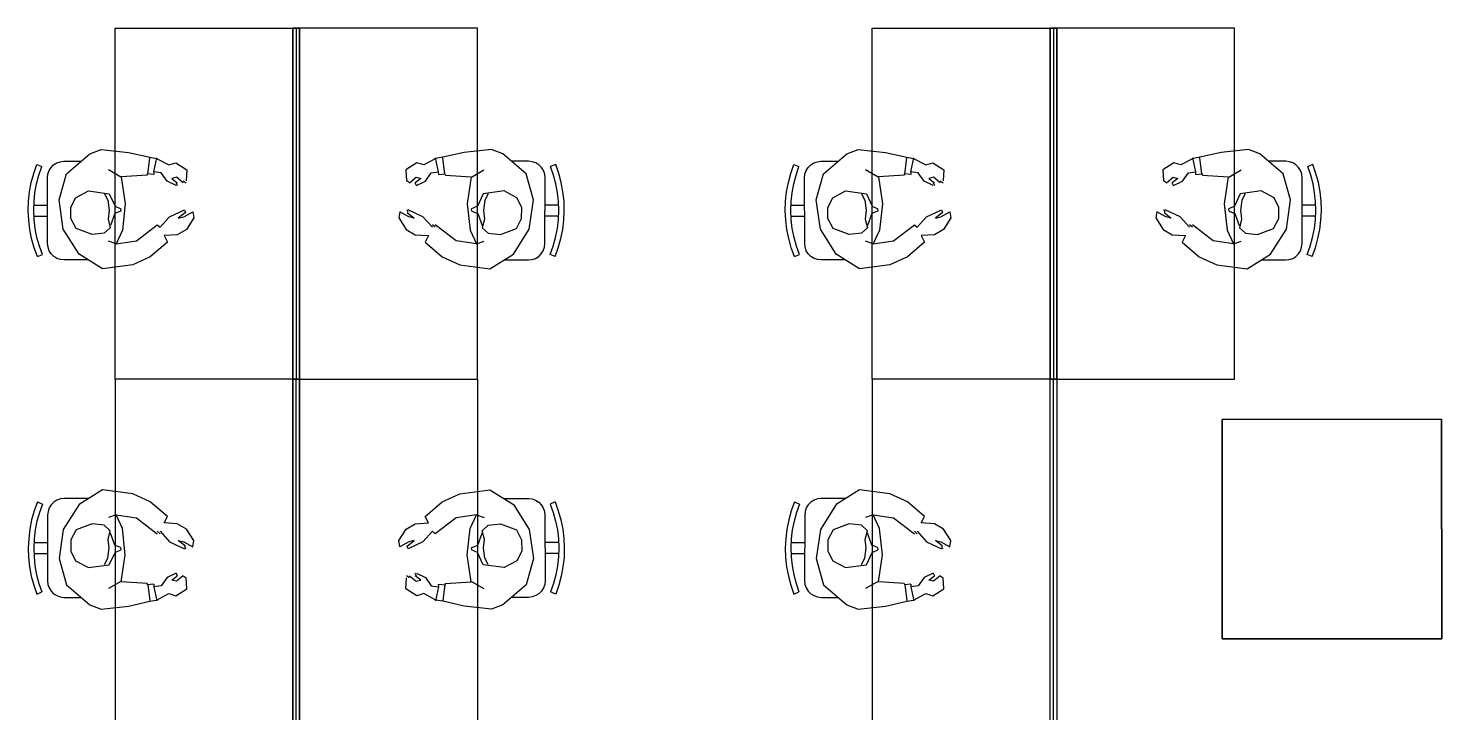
# Model space of a CAD drawing. Extents: x 0 to 23.4, y 0 to 16.5.
# Drawn here: x 2.193 to 3.883, y 9.748 to 10.566 of the extents above; entities that cross this region are included whole.
import ezdxf

# ---------------------------------------------------------------- set-up
doc = ezdxf.new("R2010")
doc.units = 0
doc.layers.get('0').update_dxf_attribs({"linetype": 'CONTINUOUS'})

msp = doc.modelspace()

# ---------------------------------------------------------------- linework, layer by layer
at = {"color": 0}
for points in [[(2.29715, 10.1465), (2.29715, 10.5664)], [(2.29715, 10.5664), (2.51367, 10.5664)], [(2.73019, 10.5664), (2.51367, 10.5664)], [(2.51367, 10.5664), (2.51367, 10.1465)], [(2.51367, 10.5664), (2.51367, 10.1465)], [(2.73019, 10.1465), (2.73019, 10.5664)], [(3.20215, 10.1465), (3.20215, 10.5664)], [(3.20215, 10.5664), (3.41868, 10.5664)], [(3.63519, 10.5664), (3.41868, 10.5664)], [(3.41868, 10.5664), (3.41868, 10.1465)], [(3.41868, 10.5664), (3.41868, 10.1465)], [(3.63519, 10.1465), (3.63519, 10.5664)], [(2.23893, 10.3923), (2.26687, 10.4162)], [(2.26687, 10.4162), (2.28049, 10.4215)], [(2.28049, 10.4215), (2.31321, 10.4179)], [(2.31321, 10.4179), (2.33843, 10.412)], [(2.33615, 10.3918), (2.33854, 10.4115)], [(2.33843, 10.412), (2.34668, 10.4107)], [(2.34347, 10.3946), (2.34706, 10.4113)], [(2.34668, 10.4107), (2.36122, 10.4029)], [(2.68067, 10.4107), (2.66612, 10.4029)], [(2.68386, 10.3946), (2.68028, 10.4113)], [(2.68896, 10.412), (2.68067, 10.4107)], [(2.69119, 10.3918), (2.68881, 10.4115)], [(2.71419, 10.4179), (2.68896, 10.412)], [(2.74685, 10.4215), (2.71419, 10.4179)], [(2.76047, 10.4162), (2.74685, 10.4215)], [(2.78842, 10.3923), (2.76047, 10.4162)], [(3.14393, 10.3923), (3.17188, 10.4162)], [(3.17188, 10.4162), (3.18549, 10.4215)], [(3.18549, 10.4215), (3.21815, 10.4179)], [(3.21815, 10.4179), (3.24337, 10.412)], [(3.24115, 10.3918), (3.24354, 10.4115)], [(3.24337, 10.412), (3.25168, 10.4107)], [(3.24849, 10.3946), (3.25206, 10.4113)], [(3.25168, 10.4107), (3.26622, 10.4029)], [(3.58567, 10.4107), (3.57113, 10.4029)], [(3.58886, 10.3946), (3.58529, 10.4113)], [(3.59392, 10.412), (3.58567, 10.4107)], [(3.59619, 10.3918), (3.59381, 10.4115)], [(3.61919, 10.4179), (3.59392, 10.412)], [(3.65186, 10.4215), (3.61919, 10.4179)], [(3.66547, 10.4162), (3.65186, 10.4215)], [(3.69342, 10.3923), (3.66547, 10.4162)], [(2.20426, 10.2932), (2.20042, 10.3038), (2.19737, 10.3147), (2.19515, 10.3257), (2.19379, 10.3369), (2.19331, 10.3482), (2.19362, 10.3595), (2.19482, 10.3707), (2.19689, 10.3818), (2.19982, 10.3927), (2.2035, 10.4034)], [(2.21035, 10.2957), (2.20665, 10.3058), (2.20372, 10.3162), (2.20167, 10.3268), (2.20031, 10.3375), (2.19982, 10.3482), (2.20019, 10.359), (2.20133, 10.3697), (2.20329, 10.3803), (2.20606, 10.3907), (2.20958, 10.4009)], [(2.2035, 10.4034), (2.20958, 10.4009)], [(2.21625, 10.3876), (2.21674, 10.3919), (2.21821, 10.3961), (2.22054, 10.3998), (2.22364, 10.403), (2.22738, 10.4053), (2.23156, 10.4068), (2.23589, 10.4073)], [(2.23025, 10.361), (2.23893, 10.3923)], [(2.23589, 10.4073), (2.25651, 10.4073)], [(2.3041, 10.3881), (2.28928, 10.3969)], [(2.33539, 10.3922), (2.33556, 10.3906)], [(2.34321, 10.3913), (2.33556, 10.3922)], [(2.34321, 10.3946), (2.34347, 10.3913)], [(2.35226, 10.3934), (2.34347, 10.3946)], [(2.35938, 10.3834), (2.35226, 10.3934)], [(2.36122, 10.4029), (2.36968, 10.4054)], [(2.36968, 10.4054), (2.38271, 10.3972)], [(2.38271, 10.3972), (2.38206, 10.3838)], [(2.65771, 10.4054), (2.64469, 10.3972)], [(2.64469, 10.3972), (2.64529, 10.3838)], [(2.66612, 10.4029), (2.65771, 10.4054)], [(2.66803, 10.3834), (2.67507, 10.3934)], [(2.67507, 10.3934), (2.68386, 10.3946)], [(2.68419, 10.3913), (2.68386, 10.3946)], [(2.68419, 10.3913), (2.69179, 10.3922)], [(2.69194, 10.3906), (2.69179, 10.3922)], [(2.72325, 10.3881), (2.73807, 10.3969)], [(2.79144, 10.4073), (2.77083, 10.4073)], [(2.7971, 10.361), (2.78842, 10.3923)], [(2.81108, 10.3876), (2.8106, 10.3919), (2.80914, 10.3961), (2.80681, 10.3998), (2.80371, 10.403), (2.79997, 10.4053), (2.79585, 10.4068), (2.79144, 10.4073)], [(2.817, 10.2957), (2.82069, 10.3058), (2.82362, 10.3162), (2.82574, 10.3268), (2.82704, 10.3375), (2.82753, 10.3482), (2.82721, 10.359), (2.82601, 10.3697), (2.82406, 10.3803), (2.82129, 10.3907), (2.81776, 10.4009)], [(2.82383, 10.4034), (2.81776, 10.4009)], [(2.82308, 10.2932), (2.82693, 10.3038), (2.82997, 10.3147), (2.83219, 10.3257), (2.83356, 10.3369), (2.8341, 10.3482), (2.83371, 10.3595), (2.83251, 10.3707), (2.83046, 10.3818), (2.82758, 10.3927), (2.82383, 10.4034)], [(3.10926, 10.2932), (3.10542, 10.3038), (3.10238, 10.3147), (3.10015, 10.3257), (3.09879, 10.3369), (3.09825, 10.3482), (3.09864, 10.3595), (3.09982, 10.3707), (3.10189, 10.3818), (3.10476, 10.3927), (3.10851, 10.4034)], [(3.11535, 10.2957), (3.11165, 10.3058), (3.10872, 10.3162), (3.10661, 10.3268), (3.10531, 10.3375), (3.10482, 10.3482), (3.10514, 10.359), (3.10633, 10.3697), (3.10829, 10.3803), (3.11106, 10.3907), (3.11458, 10.4009)], [(3.10851, 10.4034), (3.11458, 10.4009)], [(3.12125, 10.3876), (3.12175, 10.3919), (3.12321, 10.3961), (3.12554, 10.3998), (3.12864, 10.403), (3.13238, 10.4053), (3.13656, 10.4068), (3.1409, 10.4073)], [(3.13525, 10.361), (3.14393, 10.3923)], [(3.1409, 10.4073), (3.16151, 10.4073)], [(3.2091, 10.3881), (3.19428, 10.3969)], [(3.2404, 10.3922), (3.24056, 10.3906)], [(3.24815, 10.3913), (3.24056, 10.3922)], [(3.24815, 10.3946), (3.24849, 10.3913)], [(3.25726, 10.3934), (3.24849, 10.3946)], [(3.26432, 10.3834), (3.25726, 10.3934)], [(3.26622, 10.4029), (3.27462, 10.4054)], [(3.27462, 10.4054), (3.28765, 10.3972)], [(3.28765, 10.3972), (3.28706, 10.3838)], [(3.56272, 10.4054), (3.54964, 10.3972)], [(3.54964, 10.3972), (3.55029, 10.3838)], [(3.57113, 10.4029), (3.56272, 10.4054)], [(3.57303, 10.3834), (3.58008, 10.3934)], [(3.58008, 10.3934), (3.58886, 10.3946)], [(3.58914, 10.3913), (3.58886, 10.3946)], [(3.58914, 10.3913), (3.59679, 10.3922)], [(3.59694, 10.3906), (3.59679, 10.3922)], [(3.62825, 10.3881), (3.64307, 10.3969)], [(3.69646, 10.4073), (3.67583, 10.4073)], [(3.7021, 10.361), (3.69342, 10.3923)], [(3.7161, 10.3876), (3.7156, 10.3919), (3.71414, 10.3961), (3.71181, 10.3998), (3.70871, 10.403), (3.70497, 10.4053), (3.70079, 10.4068), (3.69646, 10.4073)], [(3.722, 10.2957), (3.72569, 10.3058), (3.72863, 10.3162), (3.73074, 10.3268), (3.73204, 10.3375), (3.73253, 10.3482), (3.73215, 10.359), (3.73101, 10.3697), (3.72906, 10.3803), (3.72629, 10.3907), (3.72276, 10.4009)], [(3.72885, 10.4034), (3.72276, 10.4009)], [(3.72808, 10.2932), (3.73193, 10.3038), (3.73497, 10.3147), (3.73719, 10.3257), (3.73856, 10.3369), (3.7391, 10.3482), (3.73872, 10.3595), (3.73753, 10.3707), (3.73546, 10.3818), (3.73253, 10.3927), (3.72885, 10.4034)], [(2.21642, 10.3088), (2.21625, 10.3876)], [(2.33539, 10.3906), (2.30453, 10.3888)], [(2.30453, 10.3888), (2.30931, 10.3564)], [(2.37007, 10.3784), (2.35938, 10.3834)], [(2.3705, 10.3881), (2.3649, 10.3868)], [(2.3649, 10.3868), (2.37147, 10.3814)], [(2.37007, 10.3814), (2.37147, 10.3784)], [(2.37836, 10.3814), (2.3705, 10.3881)], [(2.37836, 10.3838), (2.38206, 10.3814)], [(2.64899, 10.3814), (2.64529, 10.3838)], [(2.64899, 10.3814), (2.6569, 10.3881)], [(2.66243, 10.3868), (2.65588, 10.3814)], [(2.65733, 10.3784), (2.65588, 10.3814)], [(2.6569, 10.3881), (2.66243, 10.3868)], [(2.65733, 10.3784), (2.66803, 10.3834)], [(2.69194, 10.3906), (2.72287, 10.3888)], [(2.72287, 10.3888), (2.71804, 10.3564)], [(2.81093, 10.3088), (2.81108, 10.3876)], [(3.12142, 10.3088), (3.12125, 10.3876)], [(3.2404, 10.3906), (3.20947, 10.3888)], [(3.20947, 10.3888), (3.21431, 10.3564)], [(3.27507, 10.3784), (3.26432, 10.3834)], [(3.27544, 10.3881), (3.26992, 10.3868)], [(3.26992, 10.3868), (3.27647, 10.3814)], [(3.27507, 10.3814), (3.27647, 10.3784)], [(3.28336, 10.3814), (3.27544, 10.3881)], [(3.28336, 10.3838), (3.28706, 10.3814)], [(3.55399, 10.3814), (3.55029, 10.3838)], [(3.55399, 10.3814), (3.5619, 10.3881)], [(3.56743, 10.3868), (3.56087, 10.3814)], [(3.56228, 10.3784), (3.56087, 10.3814)], [(3.5619, 10.3881), (3.56743, 10.3868)], [(3.56228, 10.3784), (3.57303, 10.3834)], [(3.59694, 10.3906), (3.62782, 10.3888)], [(3.62782, 10.3888), (3.62304, 10.3564)], [(3.71593, 10.3088), (3.7161, 10.3876)], [(2.23514, 10.326), (2.23025, 10.361)], [(2.24419, 10.3521), (2.24989, 10.3635)], [(2.24989, 10.3635), (2.2654, 10.3718)], [(2.2654, 10.3718), (2.29021, 10.3682)], [(2.28429, 10.3682), (2.28825, 10.3606)], [(2.28825, 10.3606), (2.28999, 10.3482)], [(2.29021, 10.3682), (2.29699, 10.3536)], [(2.73714, 10.3682), (2.73036, 10.3536)], [(2.76199, 10.3718), (2.73714, 10.3682)], [(2.7391, 10.3606), (2.73736, 10.3482)], [(2.74311, 10.3682), (2.7391, 10.3606)], [(2.77746, 10.3635), (2.76199, 10.3718)], [(2.78315, 10.3521), (2.77746, 10.3635)], [(2.79221, 10.326), (2.7971, 10.361)], [(3.14014, 10.326), (3.13525, 10.361)], [(3.14919, 10.3521), (3.15489, 10.3635)], [(3.15489, 10.3635), (3.17036, 10.3718)], [(3.17036, 10.3718), (3.19521, 10.3682)], [(3.18924, 10.3682), (3.19325, 10.3606)], [(3.19325, 10.3606), (3.19499, 10.3482)], [(3.19521, 10.3682), (3.20199, 10.3536)], [(3.64214, 10.3682), (3.63536, 10.3536)], [(3.66699, 10.3718), (3.64214, 10.3682)], [(3.6441, 10.3606), (3.64236, 10.3482)], [(3.64811, 10.3682), (3.6441, 10.3606)], [(3.68246, 10.3635), (3.66699, 10.3718)], [(3.68815, 10.3521), (3.68246, 10.3635)], [(3.69721, 10.326), (3.7021, 10.361)], [(2.19982, 10.3548), (2.21636, 10.3548)], [(2.19988, 10.3416), (2.21636, 10.3417)], [(2.24425, 10.3387), (2.24419, 10.3521)], [(2.28999, 10.3482), (2.28868, 10.338)], [(2.29665, 10.3449), (2.29156, 10.3306)], [(2.30365, 10.3475), (2.29665, 10.3449)], [(2.29699, 10.3536), (2.30404, 10.3504)], [(2.30365, 10.3504), (2.30404, 10.3475)], [(2.30931, 10.3564), (2.30599, 10.3249)], [(2.35086, 10.3283), (2.36225, 10.341)], [(2.36225, 10.341), (2.37993, 10.3493)], [(2.38124, 10.346), (2.37267, 10.3392)], [(2.37267, 10.3392), (2.37929, 10.3407)], [(2.37929, 10.3407), (2.39003, 10.3469)], [(2.37993, 10.3493), (2.38124, 10.346)], [(2.39003, 10.3469), (2.39128, 10.3395)], [(2.63732, 10.3469), (2.63612, 10.3395)], [(2.64806, 10.3407), (2.63732, 10.3469)], [(2.6474, 10.346), (2.64611, 10.3493)], [(2.64611, 10.346), (2.65468, 10.3392)], [(2.66515, 10.341), (2.6474, 10.3493)], [(2.65468, 10.3392), (2.64806, 10.3407)], [(2.67654, 10.3283), (2.66515, 10.341)], [(2.71804, 10.3564), (2.72136, 10.3249)], [(2.73036, 10.3536), (2.72331, 10.3504)], [(2.72368, 10.3475), (2.72331, 10.3504)], [(2.72368, 10.3475), (2.73074, 10.3449)], [(2.73074, 10.3449), (2.73579, 10.3306)], [(2.73736, 10.3482), (2.73867, 10.338)], [(2.7831, 10.3387), (2.78315, 10.3521)], [(2.82753, 10.3416), (2.81099, 10.3417)], [(2.82753, 10.3548), (2.81104, 10.3548)], [(3.10482, 10.3548), (3.12131, 10.3548)], [(3.10487, 10.3416), (3.12136, 10.3417)], [(3.14925, 10.3387), (3.14919, 10.3521)], [(3.19499, 10.3482), (3.19368, 10.338)], [(3.20167, 10.3449), (3.19656, 10.3306)], [(3.20865, 10.3475), (3.20167, 10.3449)], [(3.20199, 10.3536), (3.20904, 10.3504)], [(3.20865, 10.3504), (3.20904, 10.3475)], [(3.21431, 10.3564), (3.21099, 10.3249)], [(3.25581, 10.3283), (3.26719, 10.341)], [(3.26719, 10.341), (3.28494, 10.3493)], [(3.28624, 10.3459), (3.27767, 10.3392)], [(3.27767, 10.3392), (3.28429, 10.3407)], [(3.28429, 10.3407), (3.29503, 10.3469)], [(3.28494, 10.3493), (3.28624, 10.3459)], [(3.29503, 10.3469), (3.29622, 10.3395)], [(3.54232, 10.3469), (3.54107, 10.3395)], [(3.55306, 10.3407), (3.54232, 10.3469)], [(3.5524, 10.346), (3.55111, 10.3493)], [(3.55111, 10.346), (3.55968, 10.3392)], [(3.57015, 10.341), (3.5524, 10.3493)], [(3.55968, 10.3392), (3.55306, 10.3407)], [(3.58154, 10.3283), (3.57015, 10.341)], [(3.62304, 10.3564), (3.62636, 10.3249)], [(3.63536, 10.3536), (3.62831, 10.3504)], [(3.62869, 10.3475), (3.62831, 10.3504)], [(3.62869, 10.3475), (3.63569, 10.3449)], [(3.63569, 10.3449), (3.64079, 10.3306)], [(3.64236, 10.3482), (3.64367, 10.338)], [(3.6881, 10.3387), (3.68815, 10.3521)], [(3.73253, 10.3548), (3.71599, 10.3548)], [(3.73247, 10.3416), (3.71599, 10.3417)], [(2.25418, 10.2961), (2.23514, 10.326)], [(2.25049, 10.3267), (2.24425, 10.3387)], [(2.26964, 10.3196), (2.25049, 10.3267)], [(2.29135, 10.3276), (2.28418, 10.3211)], [(2.28868, 10.338), (2.29135, 10.3276)], [(2.30599, 10.3249), (2.29829, 10.3087)], [(2.32269, 10.3122), (2.3475, 10.3313)], [(2.3475, 10.3313), (2.35086, 10.3283)], [(2.38226, 10.3256), (2.37147, 10.3193)], [(2.39128, 10.3395), (2.38226, 10.3256)], [(2.63612, 10.3395), (2.64507, 10.3256)], [(2.64507, 10.3256), (2.65588, 10.3193)], [(2.67985, 10.3283), (2.67654, 10.3313)], [(2.70464, 10.3122), (2.67985, 10.3313)], [(2.72136, 10.3249), (2.72906, 10.3087)], [(2.73867, 10.338), (2.736, 10.3276)], [(2.736, 10.3276), (2.74317, 10.3211)], [(2.75776, 10.3196), (2.77686, 10.3267)], [(2.77317, 10.2961), (2.79221, 10.326)], [(2.77686, 10.3267), (2.7831, 10.3387)], [(3.15918, 10.2961), (3.14014, 10.326)], [(3.15549, 10.3267), (3.14925, 10.3387)], [(3.17464, 10.3196), (3.15549, 10.3267)], [(3.19635, 10.3276), (3.18918, 10.3211)], [(3.19368, 10.338), (3.19635, 10.3276)], [(3.21099, 10.3249), (3.20329, 10.3087)], [(3.22771, 10.3122), (3.2525, 10.3313)], [(3.2525, 10.3313), (3.25581, 10.3283)], [(3.28728, 10.3256), (3.27647, 10.3193)], [(3.29622, 10.3395), (3.28728, 10.3256)], [(3.54107, 10.3395), (3.55007, 10.3256)], [(3.55007, 10.3256), (3.56087, 10.3193)], [(3.58485, 10.3283), (3.58154, 10.3313)], [(3.60965, 10.3122), (3.58485, 10.3313)], [(3.62636, 10.3249), (3.63406, 10.3087)], [(3.64367, 10.338), (3.641, 10.3276)], [(3.641, 10.3276), (3.64817, 10.3211)], [(3.66271, 10.3196), (3.68186, 10.3267)], [(3.67817, 10.2961), (3.69721, 10.326)], [(3.68186, 10.3267), (3.6881, 10.3387)], [(2.23617, 10.2892), (2.23178, 10.2897), (2.2276, 10.2911), (2.2239, 10.2935), (2.22076, 10.2966), (2.21843, 10.3003), (2.21696, 10.3045), (2.21642, 10.3088)], [(2.28418, 10.3211), (2.26964, 10.3196)], [(2.29829, 10.3087), (2.28907, 10.3118)], [(2.29829, 10.3087), (2.32269, 10.3122)], [(2.35965, 10.3107), (2.33919, 10.293)], [(2.37147, 10.3193), (2.35579, 10.3183)], [(2.35579, 10.3183), (2.35965, 10.3107)], [(2.65588, 10.3193), (2.67156, 10.3183)], [(2.67156, 10.3183), (2.66769, 10.3107)], [(2.66769, 10.3107), (2.68821, 10.293)], [(2.72906, 10.3087), (2.70464, 10.3122)], [(2.72906, 10.3087), (2.73828, 10.3118)], [(2.74317, 10.3211), (2.75776, 10.3196)], [(2.79118, 10.2892), (2.79557, 10.2897), (2.79975, 10.2911), (2.8035, 10.2935), (2.80658, 10.2966), (2.80897, 10.3003), (2.81044, 10.3045), (2.81093, 10.3088)], [(3.14117, 10.2892), (3.13678, 10.2897), (3.1326, 10.2911), (3.12885, 10.2935), (3.12576, 10.2966), (3.12337, 10.3003), (3.1219, 10.3045), (3.12142, 10.3088)], [(3.18918, 10.3211), (3.17464, 10.3196)], [(3.20329, 10.3087), (3.19407, 10.3118)], [(3.20329, 10.3087), (3.22771, 10.3122)], [(3.26465, 10.3107), (3.24414, 10.293)], [(3.27647, 10.3193), (3.26079, 10.3183)], [(3.26079, 10.3183), (3.26465, 10.3107)], [(3.56087, 10.3193), (3.57656, 10.3183)], [(3.57656, 10.3183), (3.57269, 10.3107)], [(3.57269, 10.3107), (3.59315, 10.293)], [(3.63406, 10.3087), (3.60965, 10.3122)], [(3.63406, 10.3087), (3.64328, 10.3118)], [(3.64817, 10.3211), (3.66271, 10.3196)], [(3.69618, 10.2892), (3.70057, 10.2897), (3.70475, 10.2911), (3.7085, 10.2935), (3.71158, 10.2966), (3.71392, 10.3003), (3.71539, 10.3045), (3.71593, 10.3088)], [(2.20426, 10.2932), (2.21035, 10.2957)], [(2.28213, 10.2787), (2.25418, 10.2961)], [(2.33919, 10.293), (2.31831, 10.2834)], [(2.68821, 10.293), (2.70904, 10.2834)], [(2.74522, 10.2787), (2.77317, 10.2961)], [(2.82308, 10.2932), (2.817, 10.2957)], [(3.10926, 10.2932), (3.11535, 10.2957)], [(3.18713, 10.2787), (3.15918, 10.2961)], [(3.24414, 10.293), (3.22331, 10.2834)], [(3.59315, 10.293), (3.61404, 10.2834)], [(3.65022, 10.2787), (3.67817, 10.2961)], [(3.72808, 10.2932), (3.722, 10.2957)], [(2.26514, 10.2892), (2.23617, 10.2892)], [(2.31831, 10.2834), (2.28213, 10.2787)], [(2.70904, 10.2834), (2.74522, 10.2787)], [(2.76221, 10.2892), (2.79118, 10.2892)], [(3.17014, 10.2892), (3.14117, 10.2892)], [(3.22331, 10.2834), (3.18713, 10.2787)], [(3.61404, 10.2834), (3.65022, 10.2787)], [(3.66721, 10.2892), (3.69618, 10.2892)], [(2.51367, 10.1465), (2.29715, 10.1465)], [(2.29715, 10.1465), (2.29715, 9.72657)], [(2.51367, 10.1465), (2.29715, 10.1465)], [(2.50976, 10.1465), (2.51367, 10.1465)], [(2.50976, 10.1465), (2.51367, 10.1465)], [(2.51367, 9.72657), (2.51367, 10.1465)], [(2.51367, 10.1465), (2.73019, 10.1465)], [(2.51764, 10.1465), (2.51367, 10.1465)], [(2.51367, 10.1465), (2.73019, 10.1465)], [(2.51764, 10.1465), (2.51367, 10.1465)], [(2.51367, 9.72657), (2.51367, 10.1465)], [(2.73019, 10.1465), (2.73019, 9.72657)], [(3.41868, 10.1465), (3.20215, 10.1465)], [(3.20215, 10.1465), (3.20215, 9.72657)], [(3.41868, 10.1465), (3.20215, 10.1465)], [(3.41471, 10.1465), (3.41868, 10.1465)], [(3.41471, 10.1465), (3.41868, 10.1465)], [(3.41868, 10.1465), (3.63519, 10.1465)], [(3.42264, 10.1465), (3.41868, 10.1465)], [(3.41868, 9.72657), (3.41868, 10.1465)], [(2.23617, 10.0038), (2.23178, 10.0033), (2.2276, 10.0018), (2.2239, 9.99946), (2.22076, 9.99636), (2.21843, 9.99262), (2.21696, 9.9885), (2.21642, 9.9841)], [(2.26514, 10.0037), (2.23617, 10.0038)], [(2.28213, 10.0143), (2.25418, 9.99685)], [(2.31831, 10.0096), (2.28213, 10.0143)], [(2.33919, 9.99994), (2.31831, 10.0096)], [(2.68821, 9.99994), (2.70904, 10.0096)], [(2.70904, 10.0096), (2.74522, 10.0143)], [(2.74522, 10.0143), (2.77317, 9.99685)], [(2.76221, 10.0037), (2.79118, 10.0038)], [(2.79118, 10.0038), (2.79557, 10.0033), (2.79975, 10.0018), (2.8035, 9.99946), (2.80658, 9.99636), (2.80897, 9.99262), (2.81044, 9.9885), (2.81093, 9.9841)], [(3.14117, 10.0038), (3.13678, 10.0033), (3.1326, 10.0018), (3.12885, 9.99946), (3.12576, 9.99636), (3.12337, 9.99262), (3.1219, 9.9885), (3.12142, 9.9841)], [(3.17014, 10.0037), (3.14117, 10.0038)], [(3.18713, 10.0143), (3.15918, 9.99685)], [(3.22331, 10.0096), (3.18713, 10.0143)], [(3.24414, 9.99994), (3.22331, 10.0096)], [(2.20426, 9.99972), (2.20042, 9.98915), (2.19737, 9.97831), (2.19515, 9.96724), (2.19379, 9.956), (2.19331, 9.94472), (2.19362, 9.93343), (2.19482, 9.92225), (2.19689, 9.91114), (2.19982, 9.90022), (2.2035, 9.8896)], [(2.21035, 9.99729), (2.20665, 9.98714), (2.20372, 9.97678), (2.20167, 9.96619), (2.20031, 9.95551), (2.19982, 9.94472), (2.20019, 9.93392), (2.20133, 9.92324), (2.20329, 9.91265), (2.20606, 9.90218), (2.20958, 9.89204)], [(2.20426, 9.99972), (2.21035, 9.99729)], [(2.25418, 9.99685), (2.23514, 9.9669)], [(2.35965, 9.98226), (2.33919, 9.99994)], [(2.66769, 9.98226), (2.68821, 9.99994)], [(2.77317, 9.99685), (2.79221, 9.9669)], [(2.82308, 9.99972), (2.817, 9.99729)], [(2.817, 9.99729), (2.82069, 9.98714), (2.82362, 9.97678), (2.82574, 9.96619), (2.82704, 9.95551), (2.82753, 9.94472), (2.82721, 9.93392), (2.82601, 9.92324), (2.82406, 9.91265), (2.82129, 9.90218), (2.81776, 9.89204)], [(2.82308, 9.99972), (2.82693, 9.98915), (2.82997, 9.97831), (2.83219, 9.96724), (2.83356, 9.956), (2.8341, 9.94472), (2.83371, 9.93343), (2.83251, 9.92225), (2.83046, 9.91114), (2.82758, 9.90022), (2.82383, 9.8896)], [(3.10926, 9.99972), (3.10542, 9.98915), (3.10238, 9.97831), (3.10015, 9.96724), (3.09879, 9.956), (3.09825, 9.94472), (3.09864, 9.93343), (3.09982, 9.92225), (3.10189, 9.91114), (3.10476, 9.90022), (3.10851, 9.8896)], [(3.11535, 9.99729), (3.11165, 9.98714), (3.10872, 9.97678), (3.10661, 9.96619), (3.10531, 9.95551), (3.10482, 9.94472), (3.10514, 9.93392), (3.10633, 9.92324), (3.10829, 9.91265), (3.11106, 9.90218), (3.11458, 9.89204)], [(3.10926, 9.99972), (3.11535, 9.99729)], [(3.15918, 9.99685), (3.14014, 9.9669)], [(3.26465, 9.98226), (3.24414, 9.99994)], [(2.21642, 9.9841), (2.21625, 9.90539)], [(2.26964, 9.97342), (2.25049, 9.96619)], [(2.28418, 9.97179), (2.26964, 9.97342)], [(2.29135, 9.96533), (2.28418, 9.97179)], [(2.29829, 9.98426), (2.28907, 9.98112)], [(2.29829, 9.98426), (2.32269, 9.98068)], [(2.30599, 9.9681), (2.29829, 9.98426)], [(2.32269, 9.98068), (2.3475, 9.96169)], [(2.35579, 9.97467), (2.35965, 9.98226)], [(2.37147, 9.97368), (2.35579, 9.97467)], [(2.38226, 9.96728), (2.37147, 9.97368)], [(2.64507, 9.96728), (2.65588, 9.97368)], [(2.65588, 9.97368), (2.67156, 9.97467)], [(2.67156, 9.97467), (2.66769, 9.98226)], [(2.70464, 9.98068), (2.67985, 9.96169)], [(2.72906, 9.98426), (2.70464, 9.98068)], [(2.72136, 9.9681), (2.72906, 9.98426)], [(2.72906, 9.98426), (2.73828, 9.98112)], [(2.736, 9.96533), (2.74317, 9.97179)], [(2.74317, 9.97179), (2.75776, 9.97342)], [(2.75776, 9.97342), (2.77686, 9.96619)], [(2.81093, 9.9841), (2.81108, 9.90539)], [(3.12142, 9.9841), (3.12125, 9.90539)], [(3.17464, 9.97342), (3.15549, 9.96619)], [(3.18918, 9.97179), (3.17464, 9.97342)], [(3.19635, 9.96533), (3.18918, 9.97179)], [(3.20329, 9.98426), (3.19407, 9.98112)], [(3.20329, 9.98426), (3.22771, 9.98068)], [(3.21099, 9.9681), (3.20329, 9.98426)], [(3.22771, 9.98068), (3.2525, 9.96169)], [(3.26079, 9.97467), (3.26465, 9.98226)], [(3.27647, 9.97368), (3.26079, 9.97467)], [(3.28728, 9.96728), (3.27647, 9.97368)], [(2.23514, 9.9669), (2.23025, 9.93192)], [(2.24425, 9.95432), (2.24419, 9.94086)], [(2.25049, 9.96619), (2.24425, 9.95432)], [(2.28868, 9.95492), (2.29135, 9.96533)], [(2.28999, 9.94467), (2.28868, 9.95492)], [(2.29665, 9.94808), (2.29156, 9.96229)], [(2.30931, 9.93653), (2.30599, 9.9681)], [(2.3475, 9.96463), (2.35086, 9.96169)], [(2.35086, 9.96463), (2.36225, 9.95193)], [(2.36225, 9.95193), (2.37993, 9.94358)], [(2.37267, 9.95372), (2.37929, 9.95221)], [(2.38124, 9.947), (2.37267, 9.95372)], [(2.37929, 9.95221), (2.39003, 9.94601)], [(2.39128, 9.9535), (2.38226, 9.96728)], [(2.39003, 9.94601), (2.39128, 9.9535)], [(2.63612, 9.9535), (2.64507, 9.96728)], [(2.63732, 9.94601), (2.63612, 9.9535)], [(2.64806, 9.95221), (2.63732, 9.94601)], [(2.64611, 9.947), (2.65468, 9.95372)], [(2.66515, 9.95193), (2.6474, 9.94358)], [(2.65468, 9.95372), (2.64806, 9.95221)], [(2.67654, 9.96463), (2.66515, 9.95193)], [(2.67985, 9.96169), (2.67654, 9.96463)], [(2.71804, 9.93653), (2.72136, 9.9681)], [(2.73074, 9.94808), (2.73579, 9.96229)], [(2.73867, 9.95492), (2.736, 9.96533)], [(2.73736, 9.94467), (2.73867, 9.95492)], [(2.77686, 9.96619), (2.7831, 9.95432)], [(2.7831, 9.95432), (2.78315, 9.94086)], [(2.79221, 9.9669), (2.7971, 9.93192)], [(3.14014, 9.9669), (3.13525, 9.93192)], [(3.14925, 9.95432), (3.14919, 9.94086)], [(3.15549, 9.96619), (3.14925, 9.95432)], [(3.19368, 9.95492), (3.19635, 9.96533)], [(3.19499, 9.94467), (3.19368, 9.95492)], [(3.20167, 9.94808), (3.19656, 9.96229)], [(3.21431, 9.93653), (3.21099, 9.9681)], [(3.2525, 9.96463), (3.25581, 9.96169)], [(3.25581, 9.96463), (3.26719, 9.95193)], [(3.26719, 9.95193), (3.28494, 9.94358)], [(3.27767, 9.95372), (3.28429, 9.95221)], [(3.28624, 9.947), (3.27767, 9.95372)], [(3.28429, 9.95221), (3.29503, 9.94601)], [(3.29622, 9.9535), (3.28728, 9.96728)], [(3.29503, 9.94601), (3.29622, 9.9535)], [(2.19982, 9.93815), (2.21636, 9.9381)], [(2.19988, 9.95128), (2.21636, 9.95122)], [(2.24419, 9.94086), (2.24989, 9.92947)], [(2.28825, 9.93235), (2.28999, 9.94467)], [(2.29021, 9.92469), (2.29699, 9.93935)], [(2.30365, 9.94542), (2.29665, 9.94808)], [(2.29699, 9.93935), (2.30404, 9.94254)], [(2.30365, 9.94542), (2.30404, 9.94254)], [(2.30453, 9.90414), (2.30931, 9.93653)], [(2.37993, 9.947), (2.38124, 9.94358)], [(2.6474, 9.94358), (2.64611, 9.947)], [(2.72287, 9.90414), (2.71804, 9.93653)], [(2.72368, 9.94254), (2.72331, 9.94542)], [(2.73036, 9.93935), (2.72331, 9.94254)], [(2.72368, 9.94542), (2.73074, 9.94808)], [(2.73714, 9.92469), (2.73036, 9.93935)], [(2.7391, 9.93235), (2.73736, 9.94467)], [(2.78315, 9.94086), (2.77746, 9.92947)], [(2.82753, 9.95128), (2.81099, 9.95122)], [(2.82753, 9.93815), (2.81104, 9.9381)], [(3.10482, 9.93815), (3.12131, 9.9381)], [(3.10487, 9.95128), (3.12136, 9.95122)], [(3.14919, 9.94086), (3.15489, 9.92947)], [(3.19325, 9.93235), (3.19499, 9.94467)], [(3.19521, 9.92469), (3.20199, 9.93935)], [(3.20865, 9.94542), (3.20167, 9.94808)], [(3.20199, 9.93935), (3.20904, 9.94254)], [(3.20865, 9.94542), (3.20904, 9.94254)], [(3.20947, 9.90414), (3.21431, 9.93653)], [(3.28494, 9.947), (3.28624, 9.94358)], [(2.23025, 9.93192), (2.23893, 9.90072)], [(2.24989, 9.92947), (2.2654, 9.92117)], [(2.2654, 9.92117), (2.29021, 9.92469)], [(2.28429, 9.92475), (2.28825, 9.93235)], [(2.76199, 9.92117), (2.73714, 9.92469)], [(2.74311, 9.92475), (2.7391, 9.93235)], [(2.77746, 9.92947), (2.76199, 9.92117)], [(2.7971, 9.93192), (2.78842, 9.90072)], [(3.13525, 9.93192), (3.14393, 9.90072)], [(3.15489, 9.92947), (3.17036, 9.92117)], [(3.17036, 9.92117), (3.19521, 9.92469)], [(3.18924, 9.92475), (3.19325, 9.93235)], [(2.21625, 9.90539), (2.21674, 9.90099), (2.21821, 9.89681), (2.22054, 9.89307), (2.22364, 9.88997), (2.22738, 9.88764), (2.23156, 9.88618), (2.23589, 9.88564)], [(2.3041, 9.90478), (2.28928, 9.89606)], [(2.33539, 9.90235), (2.30453, 9.90414)], [(2.33539, 9.90235), (2.33556, 9.90072)], [(2.34321, 9.90158), (2.33556, 9.90072)], [(2.34321, 9.90158), (2.34347, 9.89833)], [(2.35938, 9.90956), (2.35226, 9.89953)], [(2.37007, 9.9145), (2.35938, 9.90956)], [(2.3649, 9.90614), (2.37147, 9.91151)], [(2.3705, 9.90483), (2.3649, 9.90614)], [(2.37007, 9.9145), (2.37147, 9.91151)], [(2.37836, 9.91151), (2.3705, 9.90483)], [(2.37836, 9.91151), (2.38206, 9.90907)], [(2.38271, 9.89567), (2.38206, 9.90907)], [(2.64469, 9.89567), (2.64529, 9.90907)], [(2.64899, 9.90907), (2.64529, 9.91151)], [(2.64899, 9.91151), (2.6569, 9.90489)], [(2.65733, 9.91151), (2.65588, 9.91456)], [(2.66243, 9.90614), (2.65588, 9.91151)], [(2.6569, 9.90489), (2.66243, 9.90614)], [(2.65733, 9.91456), (2.66803, 9.90956)], [(2.66803, 9.90956), (2.67507, 9.89953)], [(2.68419, 9.89833), (2.68386, 9.90158)], [(2.68419, 9.90158), (2.69179, 9.90072)], [(2.69194, 9.90072), (2.69179, 9.90235)], [(2.69194, 9.90235), (2.72287, 9.90414)], [(2.72325, 9.90478), (2.73807, 9.89606)], [(2.81108, 9.90539), (2.8106, 9.90099), (2.80914, 9.89681), (2.80681, 9.89307), (2.80371, 9.88997), (2.79997, 9.88764), (2.79585, 9.88618), (2.79144, 9.88564)], [(3.12125, 9.90539), (3.12175, 9.90099), (3.12321, 9.89681), (3.12554, 9.89307), (3.12864, 9.88997), (3.13238, 9.88764), (3.13656, 9.88618), (3.1409, 9.88564)], [(3.2091, 9.90478), (3.19428, 9.89606)], [(3.2404, 9.90235), (3.20947, 9.90414)], [(3.2404, 9.90235), (3.24056, 9.90072)], [(3.24815, 9.90158), (3.24056, 9.90072)], [(3.24815, 9.90158), (3.24849, 9.89833)], [(3.26432, 9.90956), (3.25726, 9.89953)], [(3.27507, 9.9145), (3.26432, 9.90956)], [(3.26992, 9.90614), (3.27647, 9.91151)], [(3.27544, 9.90483), (3.26992, 9.90614)], [(3.27507, 9.9145), (3.27647, 9.91151)], [(3.28336, 9.91151), (3.27544, 9.90483)], [(3.28336, 9.91151), (3.28706, 9.90907)], [(3.28765, 9.89567), (3.28706, 9.90907)], [(2.2035, 9.8896), (2.20958, 9.89204)], [(2.23589, 9.88564), (2.25651, 9.88558)], [(2.23893, 9.90072), (2.26687, 9.87674)], [(2.33615, 9.9011), (2.33854, 9.88146)], [(2.35226, 9.89953), (2.34347, 9.89833)], [(2.34347, 9.89833), (2.34706, 9.88162)], [(2.34668, 9.88222), (2.36122, 9.89003)], [(2.36122, 9.89003), (2.36968, 9.88753)], [(2.36968, 9.88753), (2.38271, 9.89567)], [(2.65771, 9.88753), (2.64469, 9.89567)], [(2.66612, 9.89003), (2.65771, 9.88753)], [(2.68067, 9.88222), (2.66612, 9.89003)], [(2.67507, 9.89953), (2.68386, 9.89833)], [(2.68386, 9.89833), (2.68028, 9.88162)], [(2.69119, 9.9011), (2.68881, 9.88146)], [(2.78842, 9.90072), (2.76047, 9.87674)], [(2.79144, 9.88564), (2.77083, 9.88558)], [(2.82383, 9.8896), (2.81776, 9.89204)], [(3.10851, 9.8896), (3.11458, 9.89204)], [(3.1409, 9.88564), (3.16151, 9.88558)], [(3.14393, 9.90072), (3.17188, 9.87674)], [(3.24115, 9.9011), (3.24354, 9.88146)], [(3.25726, 9.89953), (3.24849, 9.89833)], [(3.24849, 9.89833), (3.25206, 9.88162)], [(3.25168, 9.88222), (3.26622, 9.89003)], [(3.26622, 9.89003), (3.27462, 9.88753)], [(3.27462, 9.88753), (3.28765, 9.89567)], [(2.26687, 9.87674), (2.28049, 9.87147)], [(2.28049, 9.87147), (2.31321, 9.87506)], [(2.31321, 9.87506), (2.33843, 9.88092)], [(2.33843, 9.88092), (2.34668, 9.88222)], [(2.68896, 9.88092), (2.68067, 9.88222)], [(2.71419, 9.87506), (2.68896, 9.88092)], [(2.74685, 9.87147), (2.71419, 9.87506)], [(2.76047, 9.87674), (2.74685, 9.87147)], [(3.17188, 9.87674), (3.18549, 9.87147)], [(3.18549, 9.87147), (3.21815, 9.87506)], [(3.21815, 9.87506), (3.24337, 9.88092)], [(3.24337, 9.88092), (3.25168, 9.88222)]]:
    msp.add_lwpolyline(points, dxfattribs=at)
for points in [[(2.51764, 10.5664), (2.51764, 10.1465), (2.50976, 10.1465), (2.50976, 10.5664), (2.51764, 10.5664)], [(2.50976, 10.5664), (2.50976, 10.1465), (2.51764, 10.1465), (2.51764, 10.5664), (2.50976, 10.5664)], [(3.42264, 10.5664), (3.42264, 10.1465), (3.41471, 10.1465), (3.41471, 10.5664), (3.42264, 10.5664)], [(3.41471, 10.5664), (3.41471, 10.1465), (3.42264, 10.1465), (3.42264, 10.5664), (3.41471, 10.5664)], [(2.51764, 9.72657), (2.51764, 10.1465), (2.50976, 10.1465), (2.50976, 9.72657), (2.51764, 9.72657)], [(2.50976, 9.72657), (2.50976, 10.1465), (2.51764, 10.1465), (2.51764, 9.72657), (2.50976, 9.72657)], [(3.41471, 9.72657), (3.41471, 10.1465), (3.42264, 10.1465), (3.42264, 9.72657), (3.41471, 9.72657)], [(3.88282, 10.0986), (3.88292, 9.83615), (3.6205, 9.83604), (3.62039, 10.0985), (3.88282, 10.0986)], [(3.88282, 10.0986), (3.88292, 9.83615), (3.6205, 9.83604), (3.62039, 10.0985), (3.88282, 10.0986)], [(3.62039, 10.0985), (3.6205, 9.83604), (3.88292, 9.83615), (3.88282, 10.0986), (3.62039, 10.0985)]]:
    msp.add_lwpolyline(points, close=True, dxfattribs=at)

doc.saveas('drawing.dxf')
